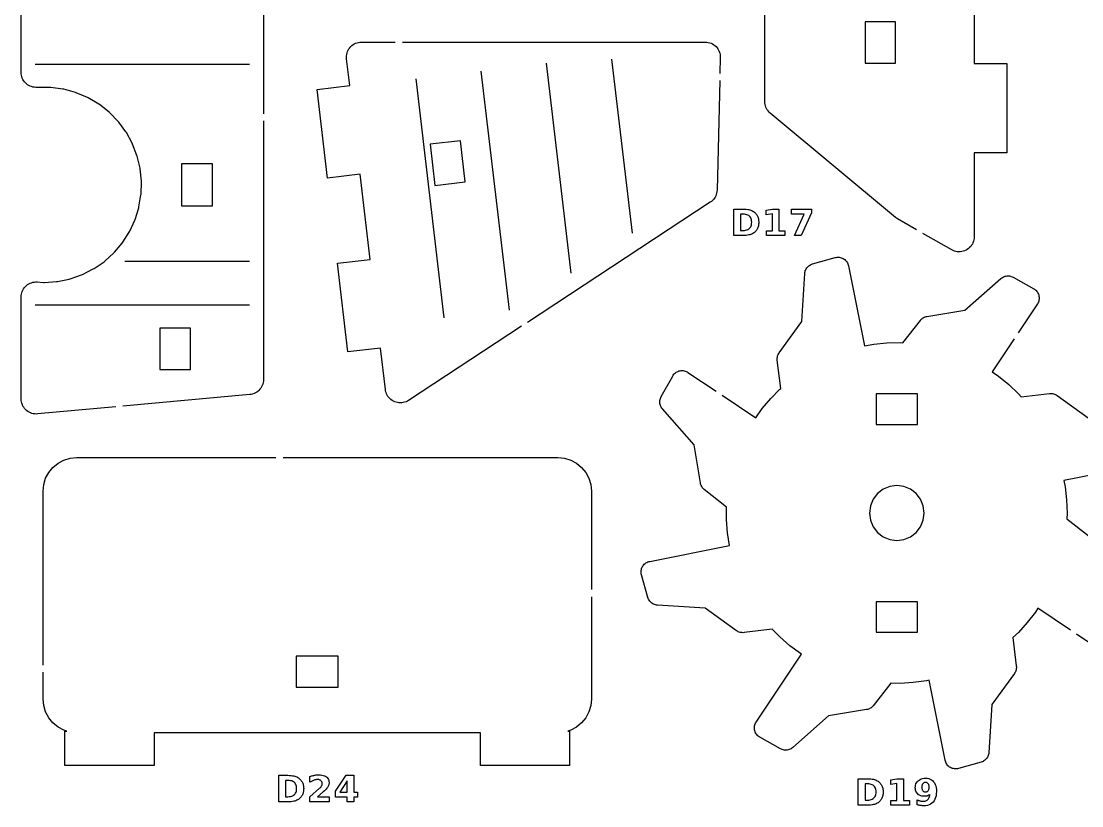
# Model space of a CAD drawing. Header units: millimetres. Extents: x 3 to 296, y 5 to 140.
# Drawn here: x 59.9 to 156.9, y 5.2 to 76.9 of the extents above; entities that cross this region are included whole.
import ezdxf

# ---------------------------------------------------------------- set-up
doc = ezdxf.new("R2010")
doc.units = ezdxf.units.MM
for name, color, linetype in [('CUT', 1, 'CONTINUOUS'), ('ENGRAVE', 5, 'CONTINUOUS'), ('SCORE', 7, 'CONTINUOUS')]:
    doc.layers.add(name, color=color, linetype=linetype)

msp = doc.modelspace()

# ---------------------------------------------------------------- linework, layer by layer
at = {"layer": 'CUT', "color": 1}
for points in [[(64.5987, 91.9962), (69.5496, 92.9864), (69.6762, 93.0056), (69.8058, 93.0128), (69.9356, 93.0078), (70.0642, 92.9906), (70.1907, 92.9613), (70.3138, 92.9202), (70.4309, 92.8684), (81.3166, 87.4255), (81.4354, 87.3585), (81.5485, 87.2787), (81.6529, 87.188), (81.7477, 87.0872), (81.8319, 86.9774), (81.9046, 86.8597), (81.9652, 86.7353), (82.0129, 86.6055), (82.0473, 86.4715), (82.0681, 86.3347), (82.075, 86.1984), (82.075, 68.4911)], [(68.5635, 41.7032), (61.4227, 41.054), (61.2903, 41.0485), (61.1561, 41.056), (61.0234, 41.0766), (60.8933, 41.11), (60.767, 41.1559), (60.6459, 41.214), (60.531, 41.2836), (60.4234, 41.3641), (60.3242, 41.4547), (60.2343, 41.5545), (60.1546, 41.6626), (60.0858, 41.778), (60.0287, 41.8996), (59.9836, 42.0261), (59.9511, 42.1565), (59.9315, 42.2894), (59.925, 42.4217), (59.925, 51.7458), (59.9313, 51.8762), (59.9504, 52.0072), (59.9819, 52.1358), (60.0257, 52.2608), (60.0814, 52.381), (60.1483, 52.4952), (60.2259, 52.6025), (60.3134, 52.7018), (60.4101, 52.7923), (60.5151, 52.873), (60.6273, 52.9433), (60.7458, 53.0024), (60.8694, 53.0499), (60.997, 53.0852), (61.1274, 53.1082), (61.2595, 53.1184), (61.39, 53.116), (61.9591, 53.0779), (62.0409, 53.0779), (63.1487, 53.1521), (63.2297, 53.163), (64.3178, 53.3841), (64.3966, 53.4057), (65.4455, 53.7699), (65.5207, 53.8018), (66.5117, 54.3026), (66.582, 54.3442), (67.4974, 54.9726), (67.5615, 55.0233), (68.385, 55.7681), (68.4418, 55.8268), (69.1587, 56.6747), (69.2071, 56.7405), (69.8046, 57.6764), (69.8439, 57.748), (70.3112, 58.7552), (70.3406, 58.8315), (70.6696, 59.8919), (70.6885, 59.9714), (70.8732, 61.0663), (70.8814, 61.1476), (70.9185, 62.2573), (70.9157, 62.339), (70.8046, 63.4437), (70.791, 63.5243), (70.5336, 64.6044), (70.5094, 64.6824), (70.1104, 65.7186), (70.076, 65.7927), (69.5424, 66.7664), (69.4984, 66.8353), (68.8398, 67.7292), (68.787, 67.7916), (68.0151, 68.5897), (67.9545, 68.6445), (67.0831, 69.3326), (67.0157, 69.3789), (66.0604, 69.9447), (65.9875, 69.9816), (64.9653, 70.415), (64.8881, 70.4418), (63.8172, 70.7352), (63.7371, 70.7515), (62.6367, 70.8994), (62.5552, 70.9049), (61.4448, 70.9049), (61.39, 70.9012), (61.2595, 70.8988), (61.1274, 70.9091), (60.997, 70.932), (60.8694, 70.9673), (60.7458, 71.0148), (60.6273, 71.074), (60.5151, 71.1442), (60.4101, 71.2249), (60.3134, 71.3154), (60.2259, 71.4147), (60.1483, 71.522), (60.0814, 71.6363), (60.0257, 71.7564), (59.9819, 71.8814), (59.9504, 72.01), (59.9313, 72.141), (59.925, 72.2715), (59.925, 89.9361)], [(147.075, 82.925), (147.075, 73.075), (150.075, 73.075), (150.075, 64.925), (147.075, 64.925), (147.075, 57.2383), (147.0683, 57.1035), (147.0479, 56.9682), (147.0143, 56.8357), (146.9676, 56.7071), (146.9083, 56.5838), (146.8371, 56.467), (146.7547, 56.3578), (146.6618, 56.2574), (146.5594, 56.1667), (146.4485, 56.0866), (146.3302, 56.0179), (146.2056, 55.9614), (146.0761, 55.9175), (145.9428, 55.8866), (145.8071, 55.8692), (145.6704, 55.8654), (145.5339, 55.8751), (145.3991, 55.8984), (145.2673, 55.9349), (145.1398, 55.9843), (145.0194, 56.0454), (142.3796, 57.5538)], [(141.8152, 57.8763), (140.0607, 58.8789), (139.96, 58.9425), (139.8653, 59.0146), (128.4183, 68.5538), (128.3212, 68.6431), (128.232, 68.7428), (128.1528, 68.8507), (128.0846, 68.9657), (128.0278, 69.0869), (127.9831, 69.213), (127.9509, 69.3429), (127.9314, 69.4752), (127.925, 69.6071), (127.925, 80.4634)], [(105.669, 49.0627), (95.3515, 42.2919), (95.2384, 42.2252), (95.1176, 42.169), (94.992, 42.1248), (94.8627, 42.0929), (94.731, 42.0737), (94.5979, 42.0673), (94.4649, 42.0738), (94.3332, 42.0932), (94.2039, 42.1252), (94.0784, 42.1696), (93.9577, 42.2258), (93.843, 42.2935), (93.7354, 42.372), (93.6359, 42.4605), (93.5455, 42.5583), (93.4649, 42.6643), (93.395, 42.7776), (93.3363, 42.8971), (93.2895, 43.0218), (93.2549, 43.1504), (93.2333, 43.28), (92.7865, 47.0771), (89.8071, 46.7266), (88.8548, 54.8208), (91.8343, 55.1713), (90.917, 62.9675), (87.9376, 62.617), (86.9853, 70.7112), (89.9648, 71.0617), (89.6767, 73.5098), (89.6677, 73.6441), (89.672, 73.7805), (89.6898, 73.9158), (89.721, 74.0487), (89.7652, 74.1778), (89.822, 74.3019), (89.8908, 74.4198), (89.9709, 74.5302), (90.0616, 74.6322), (90.1619, 74.7247), (90.271, 74.8068), (90.3876, 74.8777), (90.5107, 74.9367), (90.639, 74.9831), (90.7713, 75.0167), (90.9062, 75.0369), (91.0407, 75.0436), (94.1344, 75.0436)], [(94.7844, 75.0436), (122.4844, 75.0437), (122.6194, 75.0369), (122.7549, 75.0165), (122.8878, 74.9827), (123.0166, 74.9358), (123.1401, 74.8764), (123.257, 74.8049), (123.3663, 74.7221), (123.4668, 74.6289), (123.5575, 74.5261), (123.6375, 74.4148), (123.7061, 74.2961), (123.7625, 74.1712), (123.8061, 74.0413), (123.8367, 73.9076), (123.8537, 73.7716), (123.8571, 73.6365), (123.8209, 72.1763)], [(123.8048, 71.5265), (123.5564, 61.5082), (123.5469, 61.3776), (123.5245, 61.2469), (123.4896, 61.1189), (123.4425, 60.9948), (123.3837, 60.8759), (123.3138, 60.7631), (123.2332, 60.6577), (123.1429, 60.5605), (123.0436, 60.4725), (122.9378, 60.3955), (106.2124, 49.4193)], [(82.075, 67.8411), (82.075, 44.1853), (82.0684, 44.0517), (82.0484, 43.9176), (82.0153, 43.786), (81.9694, 43.6584), (81.9111, 43.5359), (81.841, 43.4198), (81.7599, 43.3111), (81.6684, 43.211), (81.5675, 43.1203), (81.4582, 43.04), (81.3415, 42.9709), (81.2186, 42.9136), (81.0906, 42.8687), (80.9588, 42.8367), (80.8263, 42.818), (69.2108, 41.762)], [(124.0245, 42.7647), (127.0968, 40.7119), (127.6896, 41.5413), (128.466, 42.4666), (129.3117, 43.3289), (129.3806, 43.3889), (129.0716, 45.9733), (129.0652, 46.0617), (129.067, 46.1521), (129.0772, 46.2419), (129.0956, 46.3304), (129.1222, 46.4168), (129.1566, 46.5004), (129.1987, 46.5804), (129.247, 46.6547), (131.3012, 49.5143), (131.3018, 49.5153), (131.302, 49.5165), (131.5782, 53.8867), (131.5882, 53.9768), (131.6071, 54.0673), (131.6344, 54.1556), (131.67, 54.2409), (131.7135, 54.3225), (131.7645, 54.3996), (131.8226, 54.4715), (131.8872, 54.5376), (131.9578, 54.5972), (132.0337, 54.6499), (132.1143, 54.6952), (132.1988, 54.7327), (132.2848, 54.7614), (134.3622, 55.3472), (134.4525, 55.3681), (134.5463, 55.3803), (134.6408, 55.3833), (134.7352, 55.3772), (134.8285, 55.362), (134.92, 55.3378), (135.0086, 55.3049), (135.0936, 55.2635), (135.1743, 55.2141), (135.2497, 55.1571), (135.3193, 55.0931), (135.3824, 55.0226), (135.4383, 54.9463), (135.4866, 54.865), (135.5268, 54.7794), (135.5585, 54.6903), (135.581, 54.6004), (137.0369, 47.281), (137.8922, 47.4318), (139.0944, 47.5487), (140.302, 47.5721), (140.5409, 47.5582), (142.153, 49.6081), (142.211, 49.6752), (142.2762, 49.7378), (142.3469, 49.7942), (142.4225, 49.8437), (142.5024, 49.886), (142.5859, 49.9207), (142.6722, 49.9476), (142.7589, 49.9659), (146.2335, 50.5355), (146.2346, 50.5357), (146.2356, 50.5364), (149.5212, 53.4314), (149.592, 53.488), (149.6693, 53.5387), (149.751, 53.5818), (149.8365, 53.6169), (149.9249, 53.6439), (150.0155, 53.6623), (150.1074, 53.6721), (150.1998, 53.6731), (150.292, 53.6653), (150.3829, 53.6489), (150.4719, 53.624), (150.5581, 53.5907), (150.6393, 53.5502), (152.5224, 52.4955), (152.6011, 52.4464), (152.676, 52.3887), (152.745, 52.324), (152.8074, 52.253), (152.8626, 52.1762), (152.9102, 52.0944), (152.9496, 52.0085), (152.9804, 51.9191), (153.0025, 51.8271), (153.0156, 51.7335), (153.0195, 51.639), (153.0143, 51.5446), (152.9999, 51.4511), (152.9766, 51.3595), (152.9445, 51.2705), (152.9039, 51.1851), (152.8561, 51.1056), (151.0968, 48.4725)], [(150.7357, 47.932), (148.709, 44.899), (149.3008, 44.4931), (150.2409, 43.7348), (151.1195, 42.9059), (151.3804, 42.6184), (153.9733, 42.9284), (154.0617, 42.9348), (154.1521, 42.933), (154.2419, 42.9228), (154.3304, 42.9044), (154.4168, 42.8778), (154.5004, 42.8434), (154.5804, 42.8013), (154.6547, 42.753), (157.5143, 40.6988)], [(155.8995, 21.2861), (152.8996, 23.2906), (152.6711, 22.9432), (151.9312, 21.9885), (151.1195, 21.0941), (150.6182, 20.6212), (150.9284, 18.0267), (150.9348, 17.9383), (150.933, 17.8479), (150.9228, 17.7581), (150.9044, 17.6696), (150.8778, 17.5832), (150.8434, 17.4996), (150.8013, 17.4196), (150.753, 17.3453), (148.6988, 14.4857), (148.6982, 14.4847), (148.698, 14.4835), (148.4218, 10.1133), (148.4118, 10.0232), (148.3929, 9.9327), (148.3656, 9.8444), (148.33, 9.7591), (148.2865, 9.6775), (148.2355, 9.6004), (148.1774, 9.5285), (148.1128, 9.4624), (148.0422, 9.4028), (147.9663, 9.3501), (147.8857, 9.3048), (147.8012, 9.2673), (147.7152, 9.2386), (145.6378, 8.6528), (145.5475, 8.6319), (145.4537, 8.6197), (145.3592, 8.6167), (145.2648, 8.6228), (145.1715, 8.638), (145.08, 8.6622), (144.9914, 8.6951), (144.9064, 8.7365), (144.8257, 8.7859), (144.7503, 8.8429), (144.6807, 8.9069), (144.6176, 8.9774), (144.5617, 9.0537), (144.5134, 9.135), (144.4732, 9.2206), (144.4415, 9.3097), (144.419, 9.3996), (142.9634, 16.7176), (142.7046, 16.6616), (141.5078, 16.4981), (140.302, 16.4279), (139.461, 16.4442), (137.847, 14.3919), (137.789, 14.3248), (137.7238, 14.2622), (137.6531, 14.2058), (137.5775, 14.1563), (137.4976, 14.114), (137.4141, 14.0793), (137.3278, 14.0524), (137.2411, 14.0341), (133.7665, 13.4645), (133.7654, 13.4643), (133.7644, 13.4636), (130.4788, 10.5686), (130.408, 10.512), (130.3307, 10.4613), (130.249, 10.4182), (130.1635, 10.3831), (130.0751, 10.3561), (129.9845, 10.3377), (129.8926, 10.3279), (129.8002, 10.3269), (129.708, 10.3347), (129.6171, 10.3511), (129.5281, 10.376), (129.4419, 10.4093), (129.3607, 10.4498), (127.4776, 11.5045), (127.3989, 11.5536), (127.324, 11.6113), (127.255, 11.676), (127.1926, 11.747), (127.1374, 11.8238), (127.0898, 11.9056), (127.0504, 11.9915), (127.0196, 12.0809), (126.9975, 12.1729), (126.9844, 12.2665), (126.9805, 12.361), (126.9857, 12.4554), (127.0001, 12.5489), (127.0234, 12.6405), (127.0555, 12.7295), (127.0961, 12.8149), (127.1439, 12.8944), (131.2869, 19.095), (131.1906, 19.1556), (130.2218, 19.8769), (129.3117, 20.6711), (128.6154, 21.3811), (126.0267, 21.0716), (125.9383, 21.0652), (125.8479, 21.067), (125.7581, 21.0772), (125.6696, 21.0956), (125.5832, 21.1222), (125.4996, 21.1566), (125.4196, 21.1987), (125.3453, 21.247), (122.4857, 23.3012), (122.4847, 23.3018), (122.4835, 23.302), (118.1133, 23.5782), (118.0232, 23.5882), (117.9327, 23.6071), (117.8444, 23.6344), (117.7591, 23.67), (117.6775, 23.7135), (117.6004, 23.7645), (117.5285, 23.8226), (117.4624, 23.8872), (117.4028, 23.9578), (117.3501, 24.0337), (117.3048, 24.1143), (117.2673, 24.1988), (117.2386, 24.2848), (116.6528, 26.3622), (116.6319, 26.4525), (116.6197, 26.5463), (116.6167, 26.6408), (116.6228, 26.7352), (116.638, 26.8285), (116.6622, 26.92), (116.6951, 27.0086), (116.7365, 27.0936), (116.7859, 27.1743), (116.8429, 27.2497), (116.9069, 27.3193), (116.9774, 27.3824), (117.0537, 27.4383), (117.135, 27.4866), (117.2206, 27.5268), (117.3097, 27.5585), (117.3996, 27.581), (124.7111, 29.0353), (124.5303, 30.1918), (124.4367, 31.3961), (124.4367, 32.545), (122.3919, 34.153), (122.3248, 34.211), (122.2622, 34.2762), (122.2058, 34.3469), (122.1563, 34.4225), (122.114, 34.5024), (122.0793, 34.5859), (122.0524, 34.6722), (122.0341, 34.7589), (121.4645, 38.2335), (121.4643, 38.2346), (121.4636, 38.2356), (118.5686, 41.5212), (118.512, 41.592), (118.4613, 41.6693), (118.4182, 41.751), (118.3831, 41.8365), (118.3561, 41.9249), (118.3377, 42.0155), (118.3279, 42.1074), (118.3269, 42.1998), (118.3347, 42.292), (118.3511, 42.3829), (118.376, 42.4719), (118.4093, 42.5581), (118.4498, 42.6393), (119.5045, 44.5224), (119.5536, 44.6011), (119.6113, 44.676), (119.676, 44.745), (119.747, 44.8074), (119.8238, 44.8626), (119.9056, 44.9102), (119.9915, 44.9496), (120.0809, 44.9804), (120.1729, 45.0025), (120.2665, 45.0156), (120.361, 45.0195), (120.4554, 45.0143), (120.5489, 44.9999), (120.6405, 44.9766), (120.7295, 44.9445), (120.8149, 44.9039), (120.8944, 44.8561), (123.4841, 43.1258)], [(61.925, 18.0952), (61.925, 34.0037), (61.9837, 34.6), (62.1587, 35.1769), (62.4429, 35.7086), (62.8254, 36.1746), (63.2914, 36.5571), (63.8231, 36.8413), (64.4, 37.0163), (64.9963, 37.075), (83.2222, 37.075)], [(83.8722, 37.075), (109.0037, 37.075), (109.6, 37.0163), (110.1769, 36.8413), (110.7086, 36.5571), (111.1746, 36.1746), (111.5571, 35.7086), (111.8413, 35.1769), (112.0163, 34.6), (112.075, 34.0037), (112.075, 25.0008)], [(162.6004, 36.419), (155.2788, 34.9627), (155.388, 34.4066), (155.5282, 33.2069), (155.5751, 32), (155.5542, 31.4622), (157.6081, 29.847)], [(112.075, 24.3508), (112.075, 14.9963), (112.0163, 14.4), (111.8413, 13.8231), (111.5571, 13.2914), (111.1746, 12.8254), (110.7086, 12.4429), (110.1769, 12.1587), (109.9009, 12.075), (110.075, 12.075), (110.075, 8.925), (101.925, 8.925), (101.925, 11.925), (72.075, 11.925), (72.075, 8.925), (63.925, 8.925), (63.925, 12.075), (64.0991, 12.075), (63.8231, 12.1587), (63.2914, 12.4429), (62.8254, 12.8254), (62.4429, 13.2914), (62.1587, 13.8231), (61.9837, 14.4), (61.925, 14.9963), (61.925, 17.4452)], [(159.1056, 19.1439), (156.4399, 20.925)]]:
    msp.add_lwpolyline(points, dxfattribs=at)
for points in [[(137.105, 73.105), (139.895, 73.105), (139.895, 76.895), (137.105, 76.895), (137.105, 73.105)], [(97.7639, 61.9405), (100.5348, 62.2665), (100.092, 66.0306), (97.3211, 65.7046), (97.7639, 61.9405)], [(77.425, 60.075), (77.425, 63.925), (74.575, 63.925), (74.575, 60.075), (77.425, 60.075)], [(72.605, 45.105), (75.395, 45.105), (75.395, 48.895), (72.605, 48.895), (72.605, 45.105)], [(138.105, 42.895), (138.105, 40.105), (141.895, 40.105), (141.895, 42.895), (138.105, 42.895)], [(142.4207, 31.3514), (142.5061, 32), (142.4207, 32.6486), (142.1703, 33.253), (141.7721, 33.7721), (141.253, 34.1703), (140.6486, 34.4207), (140, 34.5061), (139.3514, 34.4207), (138.747, 34.1703), (138.2279, 33.7721), (137.8297, 33.253), (137.5793, 32.6486), (137.4939, 32), (137.5793, 31.3514), (137.8297, 30.747), (138.2279, 30.2279), (138.747, 29.8297), (139.3514, 29.5793), (140, 29.4939), (140.6486, 29.5793), (141.253, 29.8297), (141.7721, 30.2279), (142.1703, 30.747), (142.4207, 31.3514)], [(138.105, 21.105), (141.895, 21.105), (141.895, 23.895), (138.105, 23.895), (138.105, 21.105)], [(88.925, 16.075), (88.925, 18.925), (85.075, 18.925), (85.075, 16.075), (88.925, 16.075)]]:
    msp.add_lwpolyline(points, close=True, dxfattribs=at)
at = {"layer": 'ENGRAVE', "color": 5}
for points in [[(125.9255, 59.7834), (126.0864, 59.7768), (126.2317, 59.7658), (126.3612, 59.7505), (126.4751, 59.7307), (126.5733, 59.7066), (126.6615, 59.6773), (126.7453, 59.6418), (126.8249, 59.6002), (126.9002, 59.5525), (126.9712, 59.4988), (127.0379, 59.4389), (127.0925, 59.3827), (127.1421, 59.3237), (127.1869, 59.2619), (127.2267, 59.1973), (127.2617, 59.1299), (127.2919, 59.0597), (127.3172, 58.9865), (127.338, 58.9101), (127.3541, 58.8306), (127.3656, 58.7479), (127.3726, 58.662), (127.3749, 58.573), (127.3726, 58.483), (127.3656, 58.3962), (127.3541, 58.3128), (127.338, 58.2326), (127.3172, 58.1558), (127.2919, 58.0823), (127.2617, 58.0118), (127.2267, 57.9442), (127.1869, 57.8794), (127.1421, 57.8175), (127.0925, 57.7584), (127.0379, 57.7022), (126.9707, 57.6423), (126.8991, 57.5886), (126.8231, 57.5409), (126.7428, 57.4993), (126.6582, 57.4639), (126.5692, 57.4345), (126.4705, 57.4104), (126.3565, 57.3906), (126.2274, 57.3753), (126.0831, 57.3643), (125.9236, 57.3577), (125.7489, 57.3556), (125.0881, 57.3556), (125.0881, 59.7856), (125.7489, 59.7856), (125.9255, 59.7834)], [(125.9393, 57.8292), (126.0623, 57.8345), (126.1752, 57.8503), (126.2781, 57.8768), (126.3708, 57.9138), (126.4535, 57.9614), (126.5261, 58.0196), (126.588, 58.0879), (126.6386, 58.1657), (126.678, 58.2532), (126.7062, 58.3502), (126.7231, 58.4568), (126.7287, 58.573), (126.7231, 58.6886), (126.7063, 58.7947), (126.6782, 58.8912), (126.639, 58.9781), (126.5885, 59.0554), (126.5269, 59.1231), (126.4545, 59.1808), (126.3719, 59.228), (126.2791, 59.2647), (126.176, 59.291), (126.0628, 59.3067), (125.9393, 59.3119), (125.7147, 59.3119), (125.7147, 57.8292), (125.9393, 57.8292)], [(128.6264, 59.3591), (128.0583, 59.2419), (128.0583, 59.6684), (128.6231, 59.7856), (129.2188, 59.7856), (129.2188, 57.7885), (129.7722, 57.7885), (129.7722, 57.3556), (128.073, 57.3556), (128.073, 57.7885), (128.6264, 57.7885), (128.6264, 59.3591)], [(132.1891, 59.4324), (131.2418, 57.3556), (130.6314, 57.3556), (131.5282, 59.325), (130.358, 59.325), (130.358, 59.7856), (132.1891, 59.7856), (132.1891, 59.4324)], [(84.3073, 8.0278), (84.4682, 8.0212), (84.6135, 8.0103), (84.743, 7.9949), (84.8569, 7.9752), (84.955, 7.9511), (85.0432, 7.9217), (85.1271, 7.8862), (85.2067, 7.8447), (85.282, 7.797), (85.353, 7.7432), (85.4197, 7.6833), (85.4743, 7.6271), (85.5239, 7.5681), (85.5687, 7.5063), (85.6085, 7.4417), (85.6435, 7.3743), (85.6736, 7.3041), (85.699, 7.2309), (85.7197, 7.1545), (85.7359, 7.075), (85.7474, 6.9923), (85.7543, 6.9065), (85.7566, 6.8174), (85.7543, 6.7274), (85.7474, 6.6407), (85.7359, 6.5572), (85.7197, 6.4771), (85.699, 6.4003), (85.6736, 6.3267), (85.6435, 6.2563), (85.6085, 6.1887), (85.5687, 6.1239), (85.5239, 6.062), (85.4743, 6.0029), (85.4197, 5.9467), (85.3525, 5.8868), (85.2808, 5.833), (85.2049, 5.7853), (85.1246, 5.7438), (85.04, 5.7083), (84.951, 5.6789), (84.8522, 5.6548), (84.7383, 5.6351), (84.6092, 5.6197), (84.4649, 5.6088), (84.3054, 5.6022), (84.1307, 5.6), (83.4699, 5.6), (83.4699, 8.03), (84.1307, 8.03), (84.3073, 8.0278)], [(88.0938, 5.6), (86.3278, 5.6), (86.3278, 6.0606), (87.2148, 6.8435), (87.2527, 6.8792), (87.2872, 6.9146), (87.3182, 6.9497), (87.3458, 6.9845), (87.3699, 7.0191), (87.3906, 7.0535), (87.408, 7.0879), (87.4223, 7.1227), (87.4333, 7.158), (87.4413, 7.1938), (87.446, 7.23), (87.4476, 7.2667), (87.4444, 7.3218), (87.4348, 7.3732), (87.4189, 7.4209), (87.3966, 7.4649), (87.3679, 7.5052), (87.3328, 7.5417), (87.2925, 7.5736), (87.2479, 7.5996), (87.1992, 7.6199), (87.1462, 7.6343), (87.089, 7.643), (87.0277, 7.6459), (86.9781, 7.6442), (86.9269, 7.6389), (86.8743, 7.6302), (86.8201, 7.618), (86.7643, 7.6024), (86.707, 7.5832), (86.6483, 7.5607), (86.5882, 7.5347), (86.5268, 7.5053), (86.464, 7.4726), (86.3998, 7.4364), (86.3343, 7.3969), (86.3343, 7.9307), (86.4047, 7.9531), (86.4748, 7.9737), (86.5447, 7.9924), (86.6143, 8.0092), (86.6836, 8.0242), (86.7526, 8.0373), (86.8213, 8.0485), (86.8895, 8.0577), (86.9573, 8.0648), (87.0246, 8.0699), (87.0915, 8.0729), (87.1579, 8.074), (87.2979, 8.0686), (87.4271, 8.0526), (87.5455, 8.0259), (87.653, 7.9886), (87.7498, 7.9406), (87.8358, 7.8819), (87.9096, 7.8137), (87.9701, 7.737), (88.017, 7.652), (88.0506, 7.5586), (88.0708, 7.4567), (88.0775, 7.3464), (88.0746, 7.281), (88.0661, 7.217), (88.0518, 7.1546), (88.0319, 7.0936), (88.0063, 7.0341), (87.9749, 6.9761), (87.9345, 6.9157), (87.8814, 6.8487), (87.8158, 6.7753), (87.7377, 6.6955), (87.6469, 6.6091), (87.5436, 6.5163), (87.0244, 6.0606), (88.0938, 6.0606), (88.0938, 5.6)], [(90.6831, 6.4968), (90.6831, 6.0427), (90.3365, 6.0427), (90.3365, 5.6), (89.744, 5.6), (89.744, 6.0427), (88.6665, 6.0427), (88.6665, 6.5798), (89.6398, 8.03), (90.3365, 8.03), (90.3365, 6.4968), (90.6831, 6.4968)], [(141.9, 5.7723), (141.9488, 5.7519), (141.9969, 5.7335), (142.0443, 5.7169), (142.091, 5.7023), (142.1369, 5.6897), (142.1824, 5.679), (142.2277, 5.6703), (142.2728, 5.6635), (142.3178, 5.6586), (142.3625, 5.6557), (142.4071, 5.6547), (142.497, 5.659), (142.58, 5.672), (142.6561, 5.6936), (142.7254, 5.7238), (142.7878, 5.7627), (142.8433, 5.8102), (142.8918, 5.8661), (142.9332, 5.9305), (142.9674, 6.0032), (142.9945, 6.0843), (143.0144, 6.1738), (143.0272, 6.2716), (142.9899, 6.2456), (142.9518, 6.2218), (142.9129, 6.2004), (142.8731, 6.1812), (142.8326, 6.1642), (142.7912, 6.1495), (142.7488, 6.1371), (142.7053, 6.1269), (142.6606, 6.119), (142.6147, 6.1133), (142.5676, 6.1099), (142.5194, 6.1088), (142.3992, 6.1149), (142.2869, 6.133), (142.1827, 6.1631), (142.0865, 6.2054), (141.9982, 6.2597), (141.918, 6.3261), (141.8481, 6.4024), (141.791, 6.4862), (141.7465, 6.5778), (141.7147, 6.6769), (141.6957, 6.7838), (141.6893, 6.8982), (141.6964, 7.0246), (141.7176, 7.1423), (141.753, 7.2514), (141.8025, 7.3518), (141.8662, 7.4435), (141.944, 7.5265), (142.0338, 7.5986), (142.1331, 7.6576), (142.2421, 7.7035), (142.3607, 7.7362), (142.489, 7.7559), (142.6268, 7.7625), (142.7793, 7.7536), (142.9198, 7.7268), (143.0484, 7.6823), (143.165, 7.62), (143.2697, 7.5398), (143.3625, 7.4418), (143.4421, 7.3276), (143.5072, 7.1986), (143.5578, 7.0549), (143.594, 6.8964), (143.6157, 6.7232), (143.6229, 6.5352), (143.6145, 6.3417), (143.5891, 6.1624), (143.5468, 5.9975), (143.4876, 5.847), (143.4116, 5.7107), (143.3186, 5.5888), (143.2108, 5.4836), (143.0905, 5.3976), (142.9576, 5.3306), (142.8122, 5.2828), (142.6542, 5.2541), (142.4836, 5.2446), (142.427, 5.2453), (142.3713, 5.2474), (142.3164, 5.2509), (142.2622, 5.2558), (142.2089, 5.2621), (142.1564, 5.2698), (142.1045, 5.2789), (142.053, 5.2894), (142.0018, 5.3013), (141.951, 5.3146), (141.9005, 5.3294), (141.8505, 5.3455), (141.8505, 5.7947), (141.9, 5.7723)], [(84.3211, 6.0736), (84.4441, 6.0789), (84.557, 6.0948), (84.6598, 6.1212), (84.7526, 6.1583), (84.8353, 6.2059), (84.9078, 6.2641), (84.9698, 6.3323), (85.0204, 6.4102), (85.0598, 6.4976), (85.088, 6.5946), (85.1049, 6.7013), (85.1105, 6.8174), (85.1049, 6.9331), (85.0881, 7.0392), (85.06, 7.1356), (85.0208, 7.2225), (84.9703, 7.2999), (84.9087, 7.3676), (84.8363, 7.4253), (84.7537, 7.4725), (84.6609, 7.5092), (84.5578, 7.5354), (84.4446, 7.5511), (84.3211, 7.5564), (84.0965, 7.5564), (84.0965, 6.0736), (84.3211, 6.0736)], [(89.744, 7.5141), (89.0572, 6.4968), (89.744, 6.4968), (89.744, 7.5141)], [(137.4682, 7.713), (137.6135, 7.702), (137.743, 7.6867), (137.8569, 7.667), (137.955, 7.6428), (138.0432, 7.6135), (138.1271, 7.578), (138.2067, 7.5364), (138.282, 7.4888), (138.353, 7.435), (138.4197, 7.3751), (138.4743, 7.3189), (138.5239, 7.2599), (138.5687, 7.1981), (138.6085, 7.1335), (138.6435, 7.0661), (138.6736, 6.9959), (138.699, 6.9227), (138.7197, 6.8463), (138.7359, 6.7668), (138.7474, 6.6841), (138.7543, 6.5982), (138.7566, 6.5092), (138.7543, 6.4192), (138.7474, 6.3324), (138.7359, 6.249), (138.7197, 6.1689), (138.699, 6.092), (138.6736, 6.0185), (138.6435, 5.948), (138.6085, 5.8804), (138.5687, 5.8156), (138.5239, 5.7537), (138.4743, 5.6947), (138.4197, 5.6384), (138.3525, 5.5786), (138.2808, 5.5248), (138.2049, 5.4771), (138.1246, 5.4355), (138.04, 5.4001), (137.951, 5.3707), (137.8522, 5.3466), (137.7383, 5.3268), (137.6092, 5.3115), (137.4649, 5.3005), (137.3054, 5.294), (137.1307, 5.2918), (136.4699, 5.2918), (136.4699, 7.7218), (137.1307, 7.7218), (137.3073, 7.7196), (137.4682, 7.713)], [(137.4441, 5.7707), (137.557, 5.7866), (137.6598, 5.813), (137.7526, 5.85), (137.8353, 5.8976), (137.9078, 5.9558), (137.9698, 6.0241), (138.0204, 6.1019), (138.0598, 6.1894), (138.088, 6.2864), (138.1049, 6.393), (138.1105, 6.5092), (138.1049, 6.6249), (138.0881, 6.7309), (138.06, 6.8274), (138.0208, 6.9143), (137.9703, 6.9916), (137.9087, 7.0593), (137.8363, 7.117), (137.7537, 7.1642), (137.6609, 7.2009), (137.5578, 7.2272), (137.4446, 7.2429), (137.3211, 7.2481), (137.0965, 7.2481), (137.0965, 5.7654), (137.3211, 5.7654), (137.4441, 5.7707)], [(140.0081, 7.2953), (139.4401, 7.1782), (139.4401, 7.6046), (140.0049, 7.7218), (140.6006, 7.7218), (140.6006, 5.7247), (141.154, 5.7247), (141.154, 5.2918), (139.4548, 5.2918), (139.4548, 5.7247), (140.0081, 5.7247), (140.0081, 7.2953)], [(142.7241, 6.5276), (142.7676, 6.5424), (142.8066, 6.5631), (142.841, 6.5898), (142.871, 6.6223), (142.8963, 6.6608), (142.9171, 6.7052), (142.9332, 6.7556), (142.9447, 6.8119), (142.9517, 6.874), (142.954, 6.9421), (142.9517, 7.0098), (142.9447, 7.0716), (142.9332, 7.1277), (142.9171, 7.178), (142.8963, 7.2225), (142.871, 7.2612), (142.841, 7.294), (142.8066, 7.3208), (142.7676, 7.3417), (142.7241, 7.3566), (142.6761, 7.3656), (142.6236, 7.3686), (142.571, 7.3656), (142.523, 7.3566), (142.4795, 7.3417), (142.4406, 7.3208), (142.4061, 7.294), (142.3762, 7.2612), (142.3508, 7.2225), (142.3301, 7.178), (142.3139, 7.1277), (142.3024, 7.0716), (142.2955, 7.0098), (142.2932, 6.9421), (142.2955, 6.874), (142.3024, 6.8119), (142.3139, 6.7556), (142.3301, 6.7052), (142.3508, 6.6608), (142.3762, 6.6223), (142.4061, 6.5898), (142.4406, 6.5631), (142.4795, 6.5424), (142.523, 6.5276), (142.571, 6.5187), (142.6236, 6.5157), (142.6761, 6.5187), (142.7241, 6.5276)]]:
    msp.add_lwpolyline(points, close=True, dxfattribs=at)
at = {"layer": 'SCORE', "color": 7}
for points in [[(80.8, 73), (61.2, 73)], [(107.9247, 73.0992), (110.1825, 53.9086)], [(113.9226, 73.4687), (115.7909, 57.5891)], [(101.9658, 72.3981), (104.5364, 50.5488)], [(96.0069, 71.6971), (98.5775, 49.8477)], [(80.8, 55), (69.4123, 55)], [(80.8, 51), (61.2, 51)]]:
    msp.add_lwpolyline(points, dxfattribs=at)

doc.saveas('drawing.dxf')
